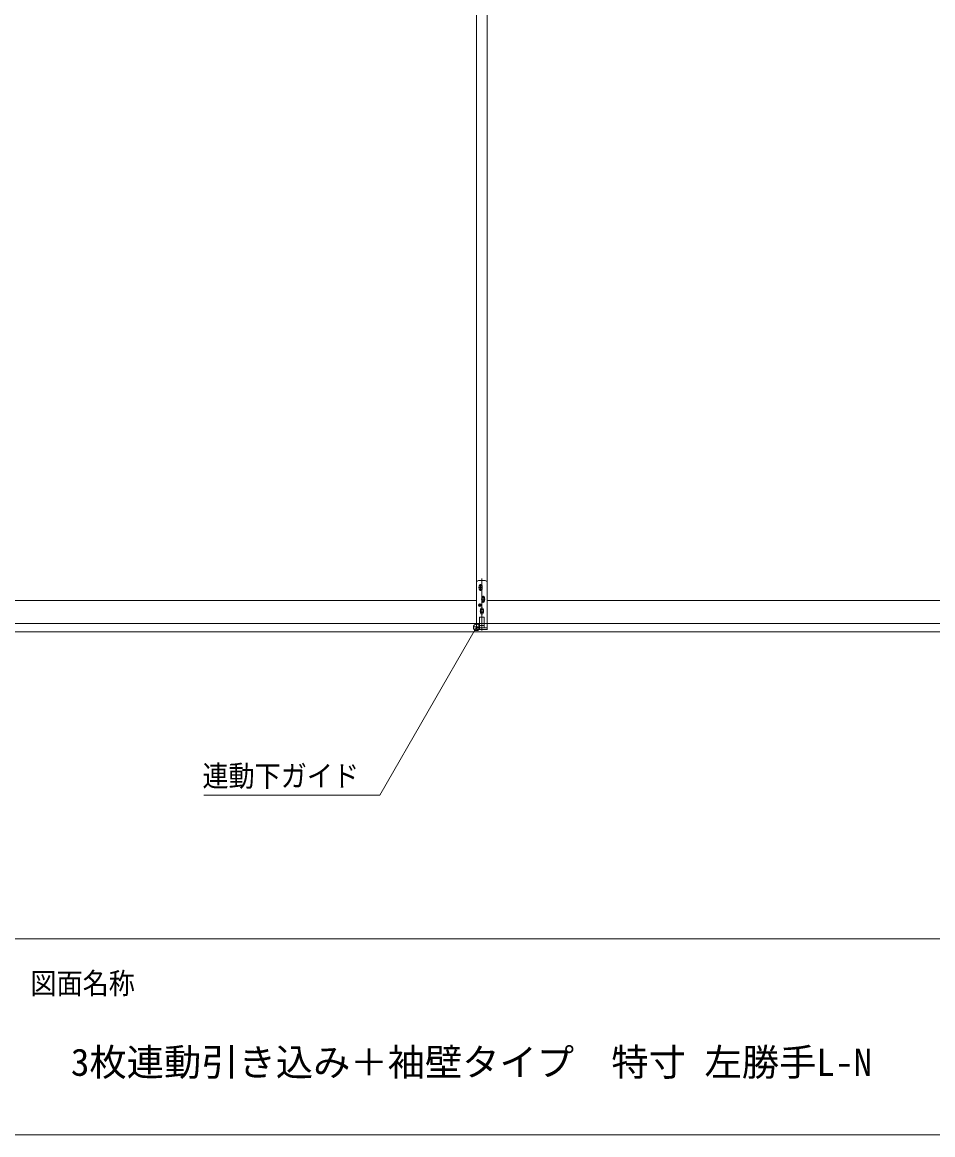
# Model space of a CAD drawing. Units: millimetres, scale not verified. Extents: x -6062 to 6062, y -3045 to 3045.
# Drawn here: x -3915 to -2521, y -2770 to -1067 of the extents above; entities that cross this region are included whole.
import ezdxf
from ezdxf.enums import TextEntityAlignment as Align

# ---------------------------------------------------------------- set-up
doc = ezdxf.new("R2010")
doc.units = ezdxf.units.MM
doc.header["$LTSCALE"] = 20
for name, color, linetype, lineweight in [('0-2_2寸法-3', 7, 'Continuous', 9), ('0-3_3一般', 7, 'Continuous', 9), ('0-4_1図面枠', 7, 'Continuous', 9)]:
    doc.layers.add(name, color=color, linetype=linetype, lineweight=lineweight)
doc.styles.add('ＭＳ ゴシック', font='')
doc.styles.get('ＭＳ ゴシック').set_extended_font_data('MS Gothic')

# ---------------------------------------------------------------- blocks, each defined once
blk = doc.blocks.new('グループ-135')
at = {"layer": '0-3_3一般'}
for p, q in [((-28640, -39740), (-28640, 6050)), ((-28640, 6050), (-28640, -39740)), ((-28320, -39740), (-28320, 6050)), ((-28320, 6050), (-28320, -39740)), ((-28580, -38432.4), (-28380, -38432.4)), ((-28480, -38371.7), (-28480, -39958.4)), ((-28320, -38492.4), (-28320, -39934.4)), ((-28580.5, -38642.4), (-28459.5, -38642.4)), ((-28470.5, -38592.4), (-28569.5, -38592.4)), ((-28470.5, -38692.4), (-28569.5, -38692.4)), ((-28565, -38592.4), (-28565, -38692.4)), ((-28520, -38542.9), (-28520, -38641.9)), ((-28520, -38642.9), (-28520, -38741.9)), ((-28475, -38692.4), (-28475, -38592.4)), ((-52000, -39040), (-28640, -39040)), ((-28540, -39136.2), (-28540, -39228.6)), ((-28500.5, -39002.4), (-28379.5, -39002.4)), ((-28390.5, -38952.4), (-28489.5, -38952.4)), ((-28390.5, -39052.4), (-28489.5, -39052.4)), ((-28485, -38952.4), (-28485, -39052.4)), ((-28440, -38902.9), (-28440, -39001.9)), ((-28440, -39002.9), (-28440, -39101.9)), ((-28395, -39052.4), (-28395, -38952.4)), ((-28320, -39040), (-4960, -39040)), ((-28493.8, -39182.4), (-28586.2, -39182.4)), ((-28540.5, -39362.4), (-28419.5, -39362.4)), ((-28430.5, -39312.4), (-28529.5, -39312.4)), ((-28430.5, -39412.4), (-28529.5, -39412.4)), ((-28525, -39312.4), (-28525, -39412.4)), ((-28480, -39262.9), (-28480, -39361.9)), ((-28480, -39362.9), (-28480, -39461.9)), ((-28435, -39412.4), (-28435, -39312.4)), ((-28320, -39740), (-52320, -39740)), ((-4640, -39740), (-28640, -39740)), ((-28555, -39562.4), (-28555, -39802.4)), ((-28405, -39802.4), (-28555, -39802.4)), ((-28550, -39802.4), (-28410, -39802.4)), ((-28550, -39802.4), (-28550, -39874.4)), ((-28545, -39552.4), (-28415, -39552.4)), ((-28405, -39802.4), (-28405, -39562.4)), ((-28540, -39874.4), (-28640, -39874.4)), ((-28544, -39874.4), (-28540, -39874.4)), ((-28416, -39874.4), (-28544, -39874.4)), ((-28320, -39874.4), (-28420, -39874.4)), ((-28420, -39874.4), (-28416, -39874.4))]:
    blk.add_line(p, q, dxfattribs=at)
for points in [[(-28320, -39932.4), (-28640, -39932.4), (-28640, -38492.4)], [(-28410, -39802.4), (-28410, -39874.4), (-28550, -39874.4)]]:
    blk.add_lwpolyline(points, dxfattribs=at)
blk.add_circle((-28540, -39182.4), 42, dxfattribs=at)
for centre, radius, start, end in [((-28580, -38492.4), 60, 90, 180), ((-28380, -38492.4), 60, 0, 90), ((-28520, -38592.4), 45, 0, 180), ((-28520, -38692.4), 45, 180, 0), ((-28440, -38952.4), 45, 0, 180), ((-28440, -39052.4), 45, 180, 0), ((-28480, -39312.4), 45, 0, 180), ((-28480, -39412.4), 45, 180, 0), ((-28545, -39562.4), 10, 90, 180), ((-28415, -39562.4), 10, 0, 90)]:
    blk.add_arc(centre, radius, start, end, dxfattribs=at)
blk = doc.blocks.new('グループ-136')
at = {"layer": '0-3_3一般'}
blk.add_line((-77696.5, -40000), (20903.5, -40000), dxfattribs=at)
blk = doc.blocks.new('グループ-137')
at = {"layer": '0-3_3一般'}
for name in ['グループ-136', 'グループ-135']:
    blk.add_blockref(name, (0, 0), dxfattribs=at)
blk = doc.blocks.new('グループ-142')
at = {"layer": '0-4_1図面枠'}
blk.add_line((-80000, -49400), (80000, -49400), dxfattribs=at)
blk.add_lwpolyline([(-80000, 55400), (80000, 55400), (80000, -55400), (-80000, -55400)], close=True, dxfattribs=at)
blk = doc.blocks.new('図面枠')
at = {"layer": '0-4_1図面枠'}
blk.add_blockref('グループ-142', (0, 0), dxfattribs=at)
at = {"layer": '0-4_1図面枠', "style": 'ＭＳ ゴシック', "width": 0.9}
blk.add_text('図面名称', height=650.9, dxfattribs=at).set_placement((-42300.1, -51283.9), align=Align.BOTTOM_LEFT)

msp = doc.modelspace()

# ---------------------------------------------------------------- linework, layer by layer
at = {"layer": '0-2_2寸法-3'}
for p, q in [((-3214.61, -1992.11), (-3224.39, -1992.11)), ((-3219.33, -1988.11), (-3219.67, -1988.11)), ((-3219.33, -1988.11), (-3219.67, -1988.11)), ((-3215.5, -1996.11), (-3223.5, -1996.11))]:
    msp.add_line(p, q, dxfattribs=at)
msp.add_lwpolyline([(-3219.5, -1993.1), (-3367.82, -2250), (-3637.15, -2250)], dxfattribs=at)
msp.add_circle((-3219.5, -1993.1), 5.01, dxfattribs=at)
msp.add_circle((-3219.5, -1993.1), 5.01, dxfattribs=at)

# ---------------------------------------------------------------- block references
at = {"layer": '0-3_3一般', "xscale": 0.05, "yscale": 0.05}
msp.add_blockref('グループ-137', (-1787.5, 0), dxfattribs=at)
at = {"layer": '0-4_1図面枠', "xscale": 0.05, "yscale": 0.05}
msp.add_blockref('図面枠', (-1787.5, 0), dxfattribs=at)

# ---------------------------------------------------------------- texts
at = {"layer": '0-2_2寸法-3', "style": 'ＭＳ ゴシック', "width": 0.9}
msp.add_text('連動下ガイド', height=32.55, dxfattribs=at).set_placement((-3639.24, -2246.66), align=Align.BOTTOM_LEFT)
at = {"layer": '0-4_1図面枠', "style": 'ＭＳ ゴシック'}
msp.add_text('3枚連動引き込み＋袖壁タイプ\u3000特寸 左勝手L-N', height=41.84, dxfattribs=at).set_placement((-3840.72, -2692.37), align=Align.BOTTOM_LEFT)

doc.saveas('drawing.dxf')
